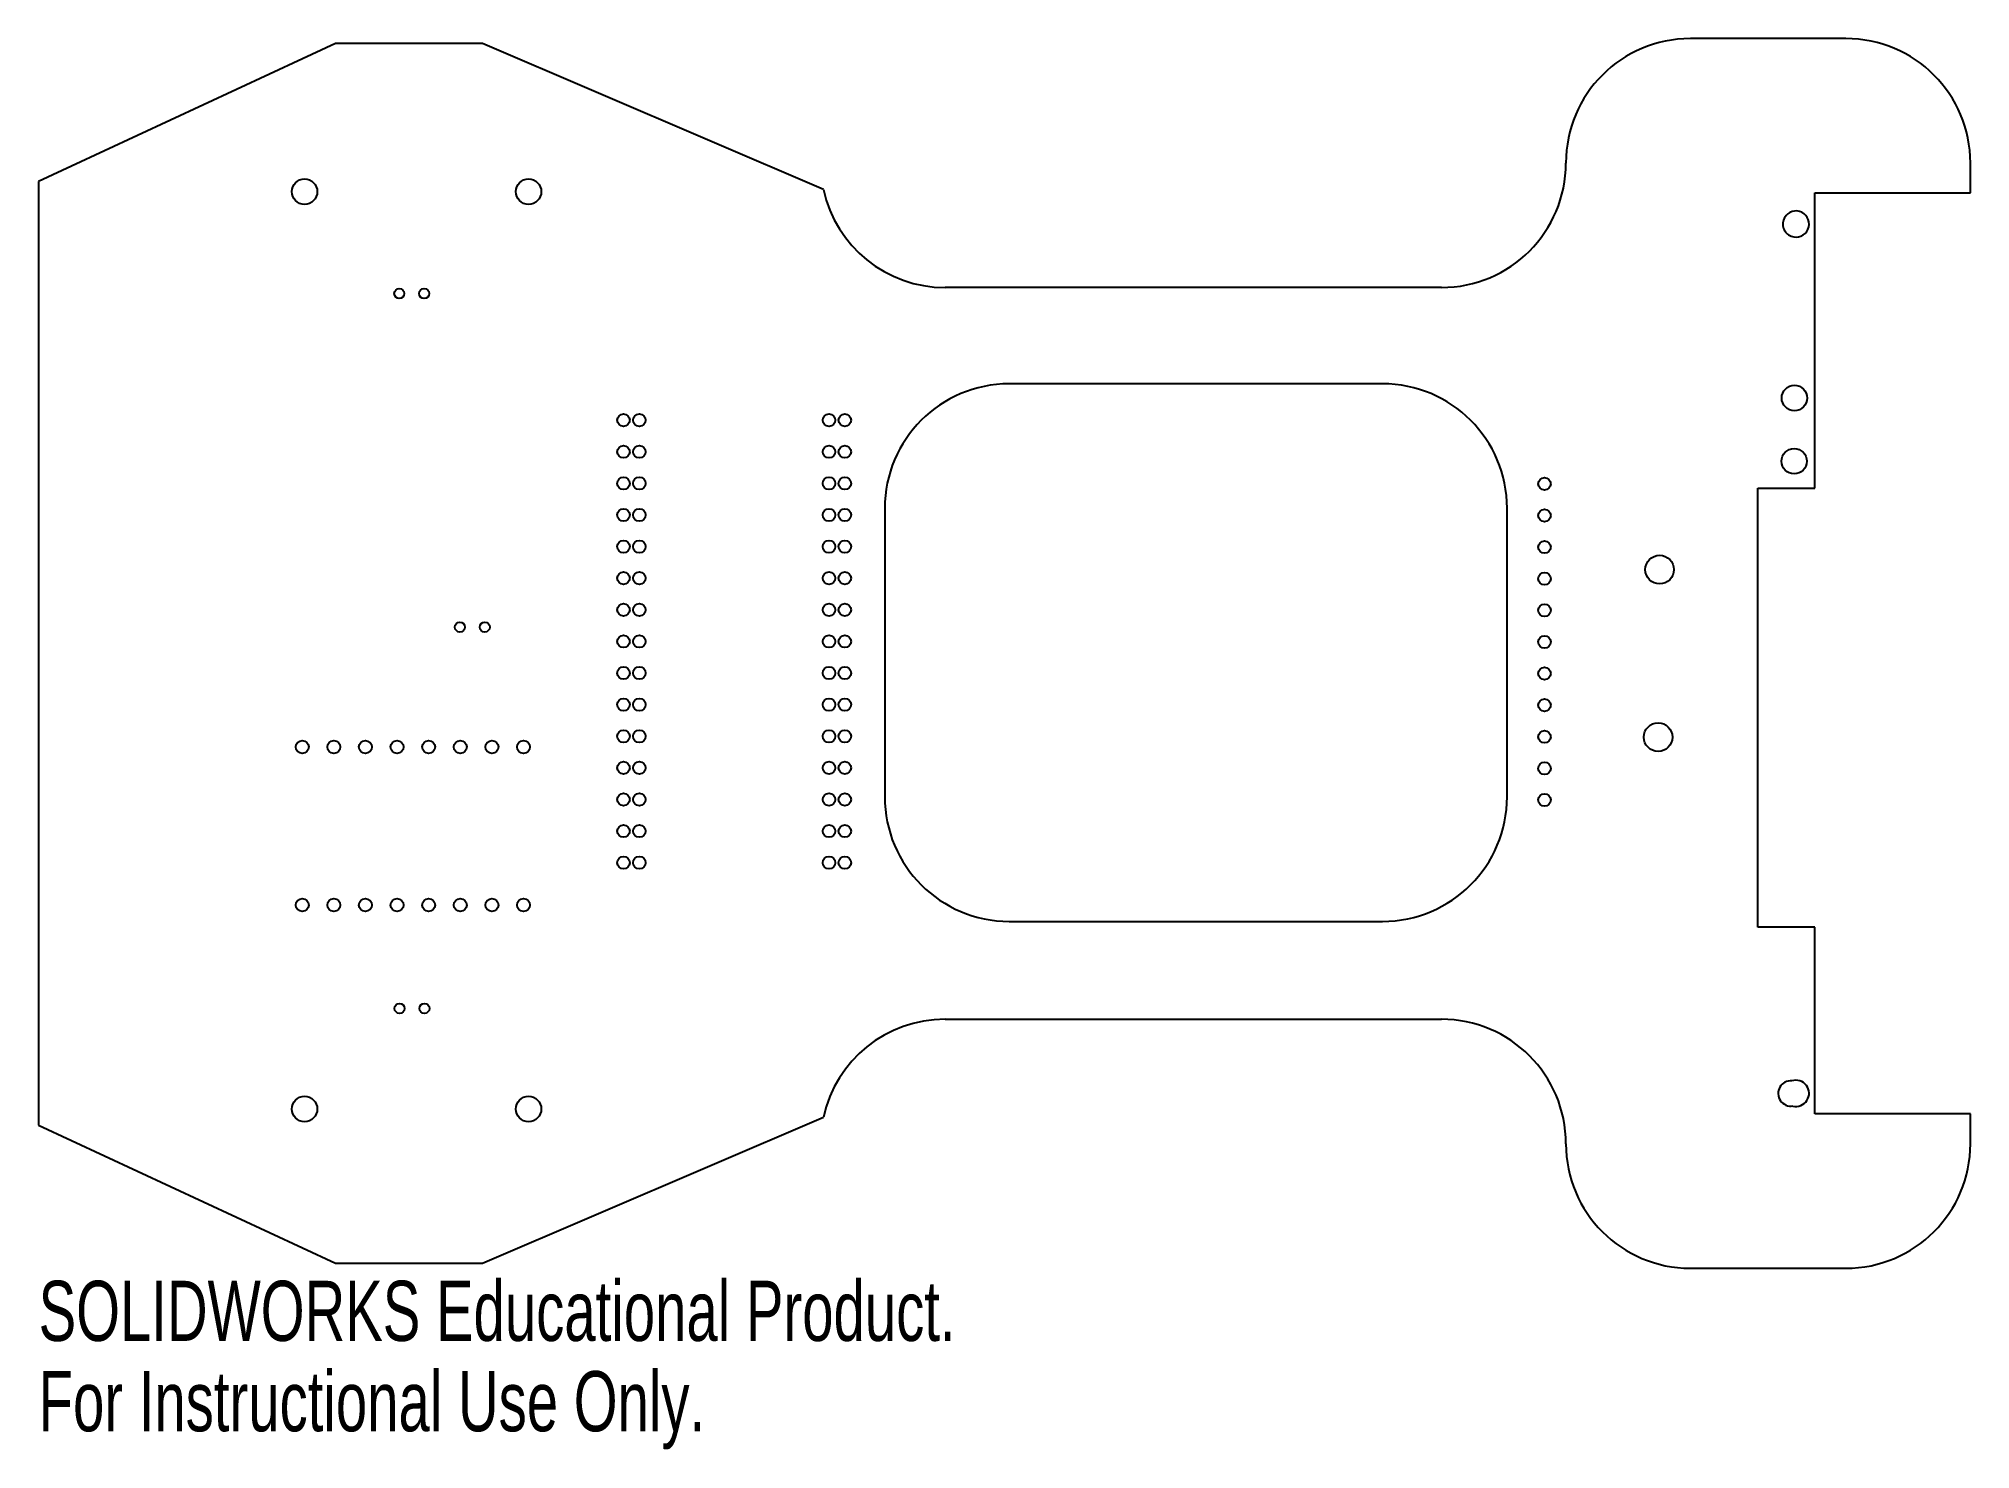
# Model space of a CAD drawing. Header units: millimetres. Extents: x -78 to 78, y -64 to 49.
import ezdxf

# ---------------------------------------------------------------- set-up
doc = ezdxf.new("R2010")
doc.units = ezdxf.units.MM
doc.styles.add('SLDTEXTSTYLE0', font='TXT', dxfattribs={"width": 0.7})

msp = doc.modelspace()

# ---------------------------------------------------------------- linework, layer by layer
at = {"color": 7, "linetype": 'Continuous', "lineweight": 25}
for p, q in [((-53.75, 49), (-77.61, 37.91)), ((-41.94, 49), (-53.75, 49)), ((-14.55, 37.27), (-41.94, 49)), ((67.61, 49.4), (55.11, 49.4)), ((77.61, 37), (77.61, 39.4)), ((-77.61, 37.91), (-77.61, -37.91)), ((65.11, 13.28), (65.11, 37)), ((65.11, 37), (77.61, 37)), ((35.11, 29.4), (-4.78, 29.4)), ((30.38, 21.66), (0.38, 21.66)), ((60.52, -22), (60.52, 13.28)), ((60.52, 13.28), (65.11, 13.28)), ((-9.62, 11.66), (-9.62, -11.53)), ((40.38, -11.53), (40.38, 11.66)), ((0.38, -21.53), (30.38, -21.53)), ((65.11, -22), (60.52, -22)), ((65.11, -37), (65.11, -22)), ((-4.78, -29.4), (35.11, -29.4)), ((77.61, -37), (65.11, -37)), ((77.61, -39.4), (77.61, -37)), ((-77.61, -37.91), (-53.75, -49)), ((-41.94, -49), (-14.55, -37.27)), ((-53.75, -49), (-41.94, -49)), ((55.11, -49.4), (67.61, -49.4))]:
    msp.add_line(p, q, dxfattribs=at)
for centre, radius in [((-56.24, 37.1), 1.02), ((-38.24, 37.1), 1.02), ((-48.63, 28.91), 0.4), ((-46.63, 28.91), 0.4), ((63.47, 20.52), 1.02), ((-30.61, 18.74), 0.5), ((-29.34, 18.74), 0.5), ((-14.1, 18.74), 0.5), ((-12.83, 18.74), 0.5), ((-30.61, 16.2), 0.5), ((-29.34, 16.2), 0.5), ((-14.1, 16.2), 0.5), ((-12.83, 16.2), 0.5), ((63.45, 15.44), 1.02), ((-30.61, 13.66), 0.5), ((-29.34, 13.66), 0.5), ((-14.1, 13.66), 0.5), ((-12.83, 13.66), 0.5), ((43.39, 13.62), 0.5), ((-30.61, 11.12), 0.5), ((-29.34, 11.12), 0.5), ((-14.1, 11.12), 0.5), ((-12.83, 11.12), 0.5), ((43.39, 11.08), 0.5), ((-30.61, 8.58), 0.5), ((-29.34, 8.58), 0.5), ((-14.1, 8.58), 0.5), ((-12.83, 8.58), 0.5), ((43.39, 8.54), 0.5), ((52.64, 6.73), 1.15), ((-30.61, 6.04), 0.5), ((-29.34, 6.04), 0.5), ((-14.1, 6.04), 0.5), ((-12.83, 6.04), 0.5), ((43.39, 6), 0.5), ((-30.61, 3.5), 0.5), ((-29.34, 3.5), 0.5), ((-14.1, 3.5), 0.5), ((-12.83, 3.5), 0.5), ((43.39, 3.46), 0.5), ((-43.76, 2.11), 0.4), ((-41.76, 2.11), 0.4), ((-30.61, 0.96), 0.5), ((-29.34, 0.96), 0.5), ((-14.1, 0.96), 0.5), ((-12.83, 0.96), 0.5), ((43.39, 0.92), 0.5), ((-30.61, -1.58), 0.5), ((-29.34, -1.58), 0.5), ((-14.1, -1.58), 0.5), ((-12.83, -1.58), 0.5), ((43.39, -1.62), 0.5), ((-30.61, -4.12), 0.5), ((-29.34, -4.12), 0.5), ((-14.1, -4.12), 0.5), ((-12.83, -4.12), 0.5), ((43.39, -4.16), 0.5), ((-30.61, -6.66), 0.5), ((-29.34, -6.66), 0.5), ((-14.1, -6.66), 0.5), ((-12.83, -6.66), 0.5), ((43.39, -6.7), 0.5), ((52.52, -6.73), 1.15), ((-56.43, -7.52), 0.52), ((-53.89, -7.52), 0.52), ((-51.35, -7.52), 0.52), ((-48.81, -7.52), 0.52), ((-46.27, -7.52), 0.52), ((-43.73, -7.52), 0.52), ((-41.19, -7.52), 0.52), ((-38.65, -7.52), 0.52), ((-30.61, -9.2), 0.5), ((-29.34, -9.2), 0.5), ((-14.1, -9.2), 0.5), ((-12.83, -9.2), 0.5), ((43.39, -9.24), 0.5), ((-30.61, -11.74), 0.5), ((-29.34, -11.74), 0.5), ((-14.1, -11.74), 0.5), ((-12.83, -11.74), 0.5), ((43.39, -11.78), 0.5), ((-30.61, -14.28), 0.5), ((-29.34, -14.28), 0.5), ((-14.1, -14.28), 0.5), ((-12.83, -14.28), 0.5), ((-30.61, -16.82), 0.5), ((-29.34, -16.82), 0.5), ((-14.1, -16.82), 0.5), ((-12.83, -16.82), 0.5), ((-56.43, -20.22), 0.52), ((-53.89, -20.22), 0.52), ((-51.35, -20.22), 0.52), ((-48.81, -20.22), 0.52), ((-46.27, -20.22), 0.52), ((-43.73, -20.22), 0.52), ((-41.19, -20.22), 0.52), ((-38.65, -20.22), 0.52), ((-48.61, -28.53), 0.4), ((-46.61, -28.53), 0.4), ((-56.24, -36.61), 1.02), ((-38.24, -36.61), 1.02)]:
    msp.add_circle(centre, radius, dxfattribs=at)
for centre, radius, start, end in [((55.11, 39.4), 10, 90, 180), ((67.61, 39.4), 10, 0, 90), ((35.11, 39.4), 10, 270, 0), ((-4.78, 39.4), 10, 192.2982, 270), ((63.55, 34.49), 1.02, 148.8359, 250.5801), ((63.6, 34.5), 1.05, 248.3521, 151.0639), ((0.38, 11.66), 10, 90, 180), ((30.38, 11.66), 10, 0, 90), ((0.38, -11.53), 10, 180, 270), ((30.38, -11.53), 10, 270, 0), ((-4.78, -39.4), 10, 90, 167.7018), ((35.11, -39.4), 10, 360, 90), ((63.19, -35.36), 1.02, 85.5212, 279.157), ((63.6, -35.35), 1.05, 256.2385, 108.4396), ((55.11, -39.4), 10, 180, 270), ((67.61, -39.4), 10, 270, 0)]:
    msp.add_arc(centre, radius, start, end, dxfattribs=at)

# ---------------------------------------------------------------- texts
at = {"color": 7, "linetype": 'Continuous', "char_height": 4.8336, "attachment_point": 1, "style": 'SLDTEXTSTYLE0'}
for s, insert in [('SOLIDWORKS Educational Product.', (-77.61, -50.41)), ('For Instructional Use Only.', (-77.61, -57.67))]:
    msp.add_mtext(s, dxfattribs=dict(at, insert=insert))

doc.saveas('drawing.dxf')
